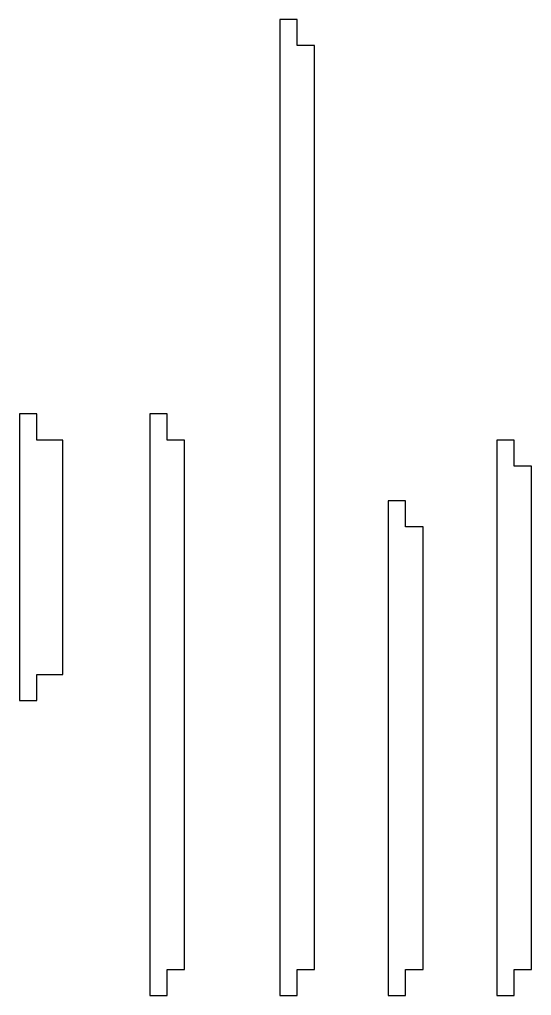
# Model space of a CAD drawing. Header units: millimetres. Extents: x -300 to -241, y 18 to 130.
import ezdxf

# ---------------------------------------------------------------- set-up
doc = ezdxf.new("R2010")
doc.units = ezdxf.units.MM
doc.layers.get('0').update_dxf_attribs({"linetype": 'CONTINUOUS'})

msp = doc.modelspace()

# ---------------------------------------------------------------- linework, layer by layer
for points in [[(-268, 130.45), (-270, 130.45), (-270, 18), (-268, 18), (-268, 21), (-266, 21), (-266, 127.45), (-268, 127.45)], [(-298, 55), (-295, 55), (-295, 82), (-298, 82), (-298, 85), (-300, 85), (-300, 52), (-298, 52)], [(-283, 21), (-281, 21), (-281, 82), (-283, 82), (-283, 85), (-285, 85), (-285, 18), (-283, 18)], [(-241, 21), (-241, 79), (-243, 79), (-243, 82), (-245, 82), (-245, 18), (-243, 18), (-243, 21)], [(-257.5, 75), (-257.5, 18), (-255.5, 18), (-255.5, 21), (-253.5, 21), (-253.5, 72), (-255.5, 72), (-255.5, 75)]]:
    msp.add_lwpolyline(points, close=True)

doc.saveas('drawing.dxf')
